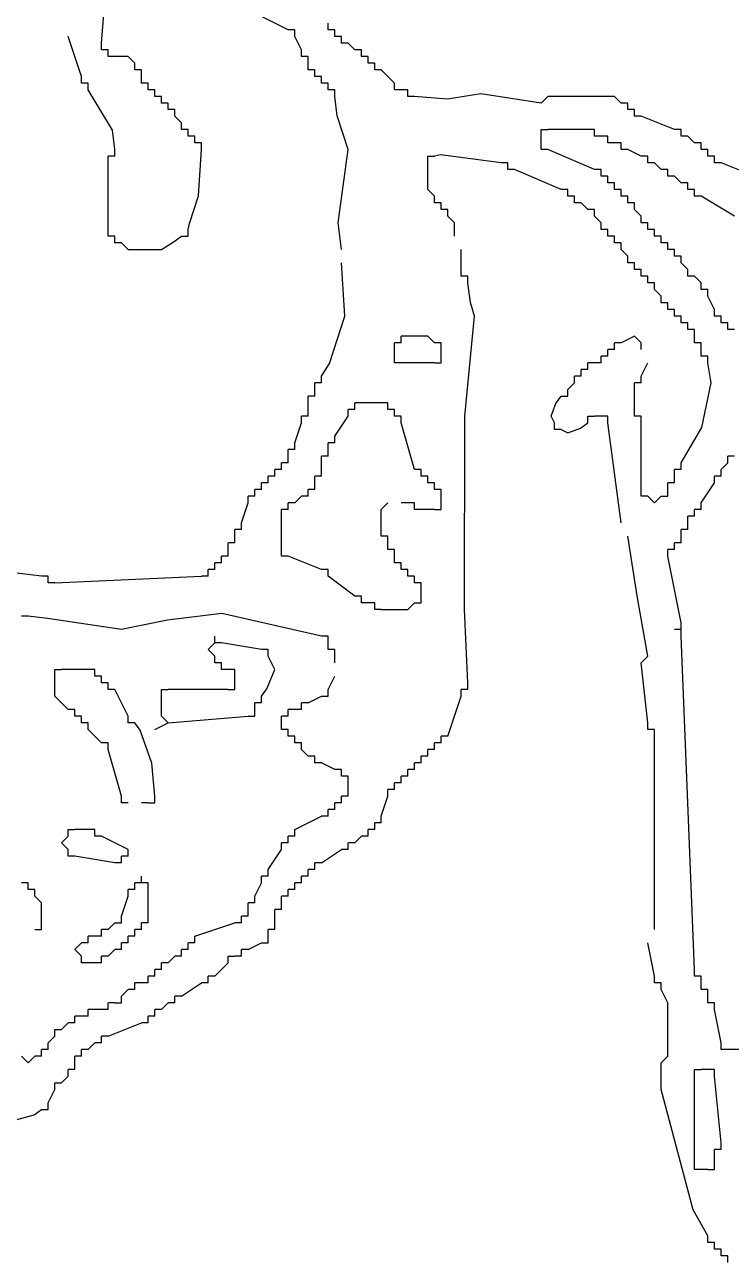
# Model space of a CAD drawing. Header units: metres. Extents: x -4.5 to 4.5, y -4.5 to 4.5.
# Drawn here: x 0.608 to 1.712, y -0.535 to 1.395 of the extents above; entities that cross this region are included whole.
import ezdxf

# ---------------------------------------------------------------- set-up
doc = ezdxf.new("R2010")
doc.units = ezdxf.units.M

msp = doc.modelspace()

# ---------------------------------------------------------------- linework, layer by layer
at = {"layer": '1', "color": 3}
for p, q in [((0.727766, 1.365929), (0.731989, 1.417309)), ((1.019432, 1.386762), (0.977766, 1.407596)), ((1.081932, 1.386762), (1.081932, 1.397179)), ((0.696516, 1.313846), (0.675682, 1.376346)), ((1.029849, 1.386762), (1.019432, 1.386762)), ((1.029849, 1.376346), (1.029849, 1.386762)), ((1.040266, 1.355512), (1.029849, 1.376346)), ((1.092349, 1.386762), (1.081932, 1.386762)), ((1.092349, 1.376346), (1.092349, 1.386762)), ((1.102766, 1.376346), (1.092349, 1.376346)), ((1.102766, 1.365929), (1.102766, 1.376346)), ((0.727766, 1.355512), (0.727766, 1.365929)), ((0.738182, 1.355512), (0.727766, 1.355512)), ((0.738182, 1.345096), (0.738182, 1.355512)), ((1.040266, 1.345096), (1.040266, 1.355512)), ((1.113182, 1.365929), (1.102766, 1.365929)), ((1.123599, 1.355512), (1.113182, 1.365929)), ((1.134016, 1.355512), (1.123599, 1.355512)), ((1.134016, 1.345096), (1.134016, 1.355512)), ((0.748599, 1.345096), (0.738182, 1.345096)), ((0.769432, 1.345096), (0.748599, 1.345096)), ((0.779849, 1.334679), (0.769432, 1.345096)), ((0.779849, 1.324262), (0.779849, 1.334679)), ((1.050682, 1.345096), (1.040266, 1.345096)), ((1.050682, 1.334679), (1.050682, 1.345096)), ((1.050682, 1.324262), (1.050682, 1.334679)), ((1.144432, 1.345096), (1.134016, 1.345096)), ((1.144432, 1.334679), (1.144432, 1.345096)), ((1.154849, 1.334679), (1.144432, 1.334679)), ((1.154849, 1.324262), (1.154849, 1.334679)), ((0.696516, 1.303429), (0.696516, 1.313846)), ((0.790266, 1.324262), (0.779849, 1.324262)), ((0.790266, 1.313846), (0.790266, 1.324262)), ((0.790266, 1.303429), (0.790266, 1.313846)), ((1.061099, 1.324262), (1.050682, 1.324262)), ((1.061099, 1.313846), (1.061099, 1.324262)), ((1.071516, 1.313846), (1.061099, 1.313846)), ((1.071516, 1.303429), (1.071516, 1.313846)), ((1.165266, 1.324262), (1.154849, 1.324262)), ((1.186099, 1.303429), (1.165266, 1.324262)), ((0.706932, 1.303429), (0.696516, 1.303429)), ((0.706932, 1.293012), (0.706932, 1.303429)), ((0.744923, 1.229593), (0.706932, 1.293012)), ((0.800682, 1.303429), (0.790266, 1.303429)), ((0.800682, 1.293012), (0.800682, 1.303429)), ((0.811099, 1.293012), (0.800682, 1.293012)), ((0.811099, 1.282596), (0.811099, 1.293012)), ((1.081932, 1.303429), (1.071516, 1.303429)), ((1.081932, 1.293012), (1.081932, 1.303429)), ((1.092349, 1.293012), (1.081932, 1.293012)), ((1.092349, 1.282596), (1.092349, 1.293012)), ((1.186099, 1.293012), (1.186099, 1.303429)), ((1.196516, 1.293012), (1.186099, 1.293012)), ((1.206932, 1.293012), (1.196516, 1.293012)), ((1.206932, 1.282596), (1.206932, 1.293012)), ((0.821516, 1.282596), (0.811099, 1.282596)), ((0.821516, 1.272179), (0.821516, 1.282596)), ((1.096025, 1.252265), (1.092349, 1.282596)), ((1.217349, 1.282596), (1.206932, 1.282596)), ((1.268729, 1.278373), (1.217349, 1.282596)), ((1.320597, 1.286272), (1.268729, 1.278373)), ((1.415266, 1.272179), (1.320597, 1.286272)), ((1.425682, 1.282596), (1.415266, 1.272179)), ((1.529849, 1.282596), (1.425682, 1.282596)), ((1.540266, 1.272179), (1.529849, 1.282596)), ((0.831932, 1.272179), (0.821516, 1.272179)), ((0.831932, 1.261762), (0.831932, 1.272179)), ((0.842349, 1.261762), (0.831932, 1.261762)), ((0.842349, 1.251346), (0.842349, 1.261762)), ((1.550682, 1.272179), (1.540266, 1.272179)), ((1.550682, 1.261762), (1.550682, 1.272179)), ((1.561099, 1.261762), (1.550682, 1.261762)), ((1.561099, 1.251346), (1.561099, 1.261762)), ((0.852766, 1.240929), (0.842349, 1.251346)), ((0.852766, 1.230512), (0.852766, 1.240929)), ((1.113182, 1.199262), (1.096025, 1.252265)), ((1.571516, 1.251346), (1.561099, 1.251346)), ((1.623599, 1.230512), (1.571516, 1.251346)), ((0.748599, 1.199262), (0.744923, 1.229593)), ((0.863182, 1.230512), (0.852766, 1.230512)), ((0.863182, 1.220096), (0.863182, 1.230512)), ((0.873599, 1.220096), (0.863182, 1.220096)), ((0.873599, 1.209679), (0.873599, 1.220096)), ((1.415266, 1.220096), (1.415266, 1.230512)), ((1.415266, 1.230512), (1.425682, 1.230512)), ((1.415266, 1.209679), (1.415266, 1.220096)), ((1.488182, 1.230512), (1.425682, 1.230512)), ((1.498599, 1.230512), (1.488182, 1.230512)), ((1.498599, 1.220096), (1.498599, 1.230512)), ((1.509016, 1.220096), (1.498599, 1.220096)), ((1.519432, 1.220096), (1.509016, 1.220096)), ((1.519432, 1.209679), (1.519432, 1.220096)), ((1.634016, 1.230512), (1.623599, 1.230512)), ((1.634016, 1.220096), (1.634016, 1.230512)), ((1.644432, 1.220096), (1.634016, 1.220096)), ((1.654849, 1.209679), (1.644432, 1.220096)), ((0.748599, 1.188846), (0.748599, 1.199262)), ((0.884016, 1.209679), (0.873599, 1.209679)), ((0.879528, 1.126907), (0.884016, 1.199262)), ((0.884016, 1.199262), (0.884016, 1.209679)), ((1.097557, 1.084679), (1.113182, 1.199262)), ((1.415266, 1.199262), (1.415266, 1.209679)), ((1.425682, 1.199262), (1.415266, 1.199262)), ((1.498599, 1.168012), (1.425682, 1.199262)), ((1.529849, 1.209679), (1.519432, 1.209679)), ((1.540266, 1.209679), (1.529849, 1.209679)), ((1.540266, 1.199262), (1.540266, 1.209679)), ((1.550682, 1.199262), (1.540266, 1.199262)), ((1.571516, 1.188846), (1.550682, 1.199262)), ((1.665266, 1.209679), (1.654849, 1.209679)), ((1.665266, 1.199262), (1.665266, 1.209679)), ((1.675682, 1.199262), (1.665266, 1.199262)), ((1.675682, 1.188846), (1.675682, 1.199262)), ((0.748599, 1.188846), (0.738182, 1.188846)), ((0.738182, 1.178429), (0.738182, 1.188846)), ((0.738182, 1.074262), (0.738182, 1.178429)), ((1.238182, 1.178429), (1.238182, 1.188846)), ((1.238182, 1.188846), (1.248599, 1.188846)), ((1.238182, 1.136762), (1.238182, 1.178429)), ((1.257974, 1.190929), (1.248599, 1.188846)), ((1.352766, 1.178429), (1.257974, 1.190929)), ((1.363182, 1.178429), (1.352766, 1.178429)), ((1.363182, 1.168012), (1.363182, 1.178429)), ((1.581932, 1.188846), (1.571516, 1.188846)), ((1.581932, 1.178429), (1.581932, 1.188846)), ((1.592349, 1.178429), (1.581932, 1.178429)), ((1.602766, 1.168012), (1.592349, 1.178429)), ((1.686099, 1.188846), (1.675682, 1.188846)), ((1.686099, 1.178429), (1.686099, 1.188846)), ((1.696516, 1.178429), (1.686099, 1.178429)), ((1.748599, 1.157596), (1.696516, 1.178429)), ((1.373599, 1.168012), (1.363182, 1.168012)), ((1.446516, 1.136762), (1.373599, 1.168012)), ((1.509016, 1.168012), (1.498599, 1.168012)), ((1.509016, 1.157596), (1.509016, 1.168012)), ((1.613182, 1.168012), (1.602766, 1.168012)), ((1.613182, 1.157596), (1.613182, 1.168012)), ((1.519432, 1.157596), (1.509016, 1.157596)), ((1.519432, 1.147179), (1.519432, 1.157596)), ((1.529849, 1.147179), (1.519432, 1.147179)), ((1.529849, 1.136762), (1.529849, 1.147179)), ((1.623599, 1.157596), (1.613182, 1.157596)), ((1.634016, 1.147179), (1.623599, 1.157596)), ((1.644432, 1.147179), (1.634016, 1.147179)), ((1.644432, 1.136762), (1.644432, 1.147179)), ((0.865266, 1.083637), (0.879528, 1.126907)), ((1.248599, 1.126346), (1.238182, 1.136762)), ((1.248599, 1.115929), (1.248599, 1.126346)), ((1.456932, 1.136762), (1.446516, 1.136762)), ((1.456932, 1.126346), (1.456932, 1.136762)), ((1.467349, 1.126346), (1.456932, 1.126346)), ((1.467349, 1.115929), (1.467349, 1.126346)), ((1.540266, 1.136762), (1.529849, 1.136762)), ((1.540266, 1.126346), (1.540266, 1.136762)), ((1.550682, 1.126346), (1.540266, 1.126346)), ((1.550682, 1.115929), (1.550682, 1.126346)), ((1.654849, 1.136762), (1.644432, 1.136762)), ((1.654849, 1.126346), (1.654849, 1.136762)), ((1.665266, 1.126346), (1.654849, 1.126346)), ((1.717349, 1.095096), (1.665266, 1.126346)), ((1.259016, 1.115929), (1.248599, 1.115929)), ((1.259016, 1.105512), (1.259016, 1.115929)), ((1.269432, 1.105512), (1.259016, 1.105512)), ((1.269432, 1.095096), (1.269432, 1.105512)), ((1.477766, 1.115929), (1.467349, 1.115929)), ((1.488182, 1.105512), (1.477766, 1.115929)), ((1.498599, 1.105512), (1.488182, 1.105512)), ((1.498599, 1.095096), (1.498599, 1.105512)), ((1.561099, 1.115929), (1.550682, 1.115929)), ((1.561099, 1.105512), (1.561099, 1.115929)), ((1.571516, 1.095096), (1.561099, 1.105512)), ((0.863182, 1.074262), (0.865266, 1.083637)), ((1.102766, 1.043012), (1.097557, 1.084679)), ((1.279849, 1.084679), (1.269432, 1.095096)), ((1.279849, 1.063846), (1.279849, 1.084679)), ((1.509016, 1.084679), (1.498599, 1.095096)), ((1.509016, 1.074262), (1.509016, 1.084679)), ((1.571516, 1.084679), (1.571516, 1.095096)), ((1.581932, 1.084679), (1.571516, 1.084679)), ((1.581932, 1.074262), (1.581932, 1.084679)), ((0.738182, 1.063846), (0.738182, 1.074262)), ((0.748599, 1.063846), (0.738182, 1.063846)), ((0.748599, 1.053429), (0.748599, 1.063846)), ((0.841307, 1.055512), (0.852766, 1.063846)), ((0.852766, 1.063846), (0.863182, 1.063846)), ((0.863182, 1.063846), (0.863182, 1.074262)), ((1.519432, 1.074262), (1.509016, 1.074262)), ((1.519432, 1.063846), (1.519432, 1.074262)), ((1.529849, 1.063846), (1.519432, 1.063846)), ((1.529849, 1.053429), (1.529849, 1.063846)), ((1.592349, 1.074262), (1.581932, 1.074262)), ((1.592349, 1.063846), (1.592349, 1.074262)), ((1.602766, 1.063846), (1.592349, 1.063846)), ((1.602766, 1.053429), (1.602766, 1.063846)), ((0.759016, 1.053429), (0.748599, 1.053429)), ((0.759016, 1.053429), (0.769432, 1.043012)), ((0.769432, 1.043012), (0.821516, 1.043012)), ((0.821516, 1.043012), (0.841307, 1.055512)), ((1.290266, 1.011762), (1.290266, 1.043012)), ((1.540266, 1.053429), (1.529849, 1.053429)), ((1.540266, 1.043012), (1.540266, 1.053429)), ((1.550682, 1.032596), (1.540266, 1.043012)), ((1.613182, 1.053429), (1.602766, 1.053429)), ((1.613182, 1.043012), (1.613182, 1.053429)), ((1.623599, 1.043012), (1.613182, 1.043012)), ((1.623599, 1.032596), (1.623599, 1.043012)), ((1.550682, 1.022179), (1.550682, 1.032596)), ((1.634016, 1.032596), (1.623599, 1.032596)), ((1.634016, 1.022179), (1.634016, 1.032596)), ((1.107974, 0.938846), (1.102766, 1.022179)), ((1.290266, 1.001346), (1.290266, 1.011762)), ((1.561099, 1.022179), (1.550682, 1.022179)), ((1.561099, 1.011762), (1.561099, 1.022179)), ((1.571516, 1.011762), (1.561099, 1.011762)), ((1.571516, 1.001346), (1.571516, 1.011762)), ((1.644432, 1.011762), (1.634016, 1.022179)), ((1.644432, 1.001346), (1.644432, 1.011762)), ((1.300682, 1.001346), (1.290266, 1.001346)), ((1.300682, 0.990929), (1.300682, 1.001346)), ((1.304359, 0.960598), (1.300682, 0.990929)), ((1.581932, 1.001346), (1.571516, 1.001346)), ((1.581932, 0.990929), (1.581932, 1.001346)), ((1.592349, 0.990929), (1.581932, 0.990929)), ((1.592349, 0.980512), (1.592349, 0.990929)), ((1.654849, 1.001346), (1.644432, 1.001346)), ((1.665266, 0.990929), (1.654849, 1.001346)), ((1.665266, 0.980512), (1.665266, 0.990929)), ((1.602766, 0.970096), (1.592349, 0.980512)), ((1.602766, 0.959679), (1.602766, 0.970096)), ((1.675682, 0.980512), (1.665266, 0.980512)), ((1.675682, 0.970096), (1.675682, 0.980512)), ((1.686099, 0.949262), (1.675682, 0.970096)), ((1.311099, 0.938846), (1.304359, 0.960598)), ((1.613182, 0.959679), (1.602766, 0.959679)), ((1.613182, 0.949262), (1.613182, 0.959679)), ((1.623599, 0.949262), (1.613182, 0.949262)), ((1.623599, 0.938846), (1.623599, 0.949262)), ((1.686099, 0.938846), (1.686099, 0.949262)), ((1.084016, 0.864887), (1.107974, 0.938846)), ((1.295843, 0.782918), (1.311099, 0.938846)), ((1.634016, 0.938846), (1.623599, 0.938846)), ((1.634016, 0.928429), (1.634016, 0.938846)), ((1.644432, 0.928429), (1.634016, 0.928429)), ((1.644432, 0.918012), (1.644432, 0.928429)), ((1.696516, 0.938846), (1.686099, 0.938846)), ((1.696516, 0.928429), (1.696516, 0.938846)), ((1.706932, 0.928429), (1.696516, 0.928429)), ((1.706932, 0.918012), (1.706932, 0.928429)), ((1.206932, 0.907596), (1.196516, 0.907596)), ((1.196516, 0.897179), (1.196516, 0.907596)), ((1.238182, 0.907596), (1.206932, 0.907596)), ((1.248599, 0.897179), (1.238182, 0.907596)), ((1.561099, 0.907596), (1.540266, 0.897179)), ((1.571516, 0.897179), (1.561099, 0.907596)), ((1.654849, 0.918012), (1.644432, 0.918012)), ((1.654849, 0.907596), (1.654849, 0.918012)), ((1.654849, 0.897179), (1.654849, 0.907596)), ((1.717349, 0.918012), (1.706932, 0.918012)), ((1.196516, 0.897179), (1.186099, 0.897179)), ((1.186099, 0.886762), (1.186099, 0.897179)), ((1.259016, 0.897179), (1.248599, 0.897179)), ((1.259016, 0.886762), (1.259016, 0.897179)), ((1.540266, 0.897179), (1.529849, 0.897179)), ((1.529849, 0.886762), (1.529849, 0.897179)), ((1.571516, 0.886762), (1.571516, 0.897179)), ((1.665266, 0.897179), (1.654849, 0.897179)), ((1.665266, 0.886762), (1.665266, 0.897179)), ((1.186099, 0.876346), (1.186099, 0.886762)), ((1.186099, 0.865929), (1.186099, 0.876346)), ((1.259016, 0.876346), (1.259016, 0.886762)), ((1.259016, 0.865929), (1.259016, 0.876346)), ((1.519432, 0.876346), (1.509016, 0.876346)), ((1.509016, 0.865929), (1.509016, 0.876346)), ((1.529849, 0.886762), (1.519432, 0.886762)), ((1.519432, 0.876346), (1.519432, 0.886762)), ((1.665266, 0.876346), (1.665266, 0.886762)), ((1.675682, 0.876346), (1.665266, 0.876346)), ((1.675682, 0.865929), (1.675682, 0.876346)), ((1.071516, 0.845096), (1.084016, 0.864887)), ((1.196516, 0.865929), (1.186099, 0.865929)), ((1.248599, 0.865929), (1.196516, 0.865929)), ((1.248599, 0.865929), (1.259016, 0.865929)), ((1.488182, 0.855512), (1.477766, 0.855512)), ((1.477766, 0.845096), (1.477766, 0.855512)), ((1.498599, 0.865929), (1.488182, 0.865929)), ((1.488182, 0.855512), (1.488182, 0.865929)), ((1.509016, 0.865929), (1.498599, 0.865929)), ((1.571516, 0.845096), (1.581932, 0.865929)), ((1.680891, 0.834679), (1.675682, 0.865929)), ((1.071516, 0.834679), (1.061099, 0.834679)), ((1.061099, 0.824262), (1.061099, 0.834679)), ((1.071516, 0.834679), (1.071516, 0.845096)), ((1.456932, 0.824262), (1.467349, 0.834679)), ((1.477766, 0.845096), (1.467349, 0.845096)), ((1.467349, 0.834679), (1.467349, 0.845096)), ((1.571516, 0.834679), (1.561099, 0.834679)), ((1.561099, 0.824262), (1.561099, 0.834679)), ((1.571516, 0.834679), (1.571516, 0.845096)), ((1.666307, 0.764887), (1.680891, 0.834679)), ((1.061099, 0.813846), (1.050682, 0.813846)), ((1.050682, 0.803429), (1.050682, 0.813846)), ((1.061099, 0.813846), (1.061099, 0.824262)), ((1.438182, 0.802387), (1.446516, 0.813846)), ((1.446516, 0.813846), (1.456932, 0.813846)), ((1.456932, 0.813846), (1.456932, 0.824262)), ((1.561099, 0.793012), (1.561099, 0.824262)), ((1.050682, 0.793012), (1.050682, 0.803429)), ((1.050682, 0.782596), (1.050682, 0.793012)), ((1.123599, 0.793012), (1.113182, 0.793012)), ((1.113182, 0.782596), (1.113182, 0.793012)), ((1.134016, 0.803429), (1.123599, 0.803429)), ((1.123599, 0.793012), (1.123599, 0.803429)), ((1.165266, 0.803429), (1.134016, 0.803429)), ((1.175682, 0.803429), (1.165266, 0.803429)), ((1.175682, 0.793012), (1.175682, 0.803429)), ((1.186099, 0.793012), (1.175682, 0.793012)), ((1.186099, 0.782596), (1.186099, 0.793012)), ((1.430891, 0.782596), (1.438182, 0.802387)), ((1.561099, 0.782596), (1.561099, 0.793012)), ((1.029849, 0.740929), (1.040266, 0.772179)), ((1.050682, 0.782596), (1.040266, 0.782596)), ((1.040266, 0.772179), (1.040266, 0.782596)), ((1.092349, 0.751346), (1.113182, 0.782596)), ((1.196516, 0.782596), (1.186099, 0.782596)), ((1.196516, 0.772179), (1.196516, 0.782596)), ((1.217349, 0.699262), (1.196516, 0.772179)), ((1.295474, 0.480512), (1.295843, 0.782918)), ((1.436099, 0.772179), (1.430891, 0.782596)), ((1.436099, 0.761762), (1.436099, 0.772179)), ((1.476724, 0.763846), (1.488182, 0.772179)), ((1.488182, 0.772179), (1.488182, 0.782596)), ((1.488182, 0.782596), (1.498599, 0.782596)), ((1.509016, 0.782596), (1.498599, 0.782596)), ((1.519432, 0.782596), (1.509016, 0.782596)), ((1.519432, 0.772179), (1.519432, 0.782596)), ((1.540266, 0.615929), (1.519432, 0.772179)), ((1.571516, 0.782596), (1.561099, 0.782596)), ((1.571516, 0.772179), (1.571516, 0.782596)), ((1.571516, 0.668012), (1.571516, 0.772179)), ((1.446516, 0.761762), (1.436099, 0.761762)), ((1.446516, 0.761762), (1.456932, 0.756554)), ((1.456932, 0.756554), (1.476724, 0.763846)), ((1.634016, 0.709679), (1.666307, 0.764887)), ((1.029849, 0.730512), (1.029849, 0.740929)), ((1.092349, 0.740929), (1.081932, 0.740929)), ((1.081932, 0.730512), (1.081932, 0.740929)), ((1.092349, 0.740929), (1.092349, 0.751346)), ((1.029849, 0.730512), (1.019432, 0.730512)), ((1.019432, 0.720096), (1.019432, 0.730512)), ((1.019432, 0.709679), (1.019432, 0.720096)), ((1.081932, 0.720096), (1.071516, 0.720096)), ((1.071516, 0.709679), (1.071516, 0.720096)), ((1.081932, 0.720096), (1.081932, 0.730512)), ((1.717349, 0.720096), (1.706932, 0.720096)), ((1.706932, 0.709679), (1.706932, 0.720096)), ((1.009016, 0.699262), (0.998599, 0.699262)), ((0.998599, 0.688846), (0.998599, 0.699262)), ((1.019432, 0.709679), (1.009016, 0.709679)), ((1.009016, 0.699262), (1.009016, 0.709679)), ((1.071516, 0.699262), (1.071516, 0.709679)), ((1.071516, 0.688846), (1.071516, 0.699262)), ((1.227766, 0.699262), (1.217349, 0.699262)), ((1.227766, 0.688846), (1.227766, 0.699262)), ((1.634016, 0.699262), (1.623599, 0.699262)), ((1.623599, 0.688846), (1.623599, 0.699262)), ((1.634016, 0.699262), (1.634016, 0.709679)), ((1.696516, 0.699262), (1.706932, 0.709679)), ((1.696516, 0.688846), (1.696516, 0.699262)), ((0.988182, 0.678429), (0.977766, 0.678429)), ((0.977766, 0.668012), (0.977766, 0.678429)), ((0.998599, 0.688846), (0.988182, 0.688846)), ((0.988182, 0.678429), (0.988182, 0.688846)), ((1.071516, 0.688846), (1.061099, 0.688846)), ((1.061099, 0.678429), (1.061099, 0.688846)), ((1.061099, 0.668012), (1.061099, 0.678429)), ((1.238182, 0.688846), (1.227766, 0.688846)), ((1.238182, 0.678429), (1.238182, 0.688846)), ((1.248599, 0.678429), (1.238182, 0.678429)), ((1.248599, 0.668012), (1.248599, 0.678429)), ((1.623599, 0.678429), (1.613182, 0.678429)), ((1.613182, 0.668012), (1.613182, 0.678429)), ((1.623599, 0.678429), (1.623599, 0.688846)), ((1.665266, 0.647179), (1.686099, 0.678429)), ((1.696516, 0.688846), (1.686099, 0.688846)), ((1.686099, 0.678429), (1.686099, 0.688846)), ((0.967349, 0.657596), (0.956932, 0.657596)), ((0.956932, 0.647179), (0.956932, 0.657596)), ((0.977766, 0.668012), (0.967349, 0.668012)), ((0.967349, 0.657596), (0.967349, 0.668012)), ((1.029849, 0.647179), (1.040266, 0.657596)), ((1.050682, 0.657596), (1.040266, 0.657596)), ((1.061099, 0.668012), (1.050682, 0.668012)), ((1.050682, 0.657596), (1.050682, 0.668012)), ((1.259016, 0.668012), (1.248599, 0.668012)), ((1.259016, 0.657596), (1.259016, 0.668012)), ((1.259016, 0.647179), (1.259016, 0.657596)), ((1.571516, 0.657596), (1.571516, 0.668012)), ((1.581932, 0.657596), (1.571516, 0.657596)), ((1.581932, 0.657596), (1.592349, 0.647179)), ((1.592349, 0.647179), (1.602766, 0.657596)), ((1.602766, 0.657596), (1.613182, 0.657596)), ((1.613182, 0.657596), (1.613182, 0.668012)), ((0.946516, 0.615929), (0.956932, 0.647179)), ((1.029849, 0.647179), (1.019432, 0.647179)), ((1.019432, 0.636762), (1.019432, 0.647179)), ((1.165266, 0.636762), (1.175682, 0.647179)), ((1.206932, 0.647179), (1.196516, 0.647179)), ((1.217349, 0.647179), (1.206932, 0.647179)), ((1.217349, 0.636762), (1.217349, 0.647179)), ((1.259016, 0.636762), (1.259016, 0.647179)), ((1.665266, 0.636762), (1.665266, 0.647179)), ((1.019432, 0.636762), (1.009016, 0.636762)), ((1.009016, 0.626346), (1.009016, 0.636762)), ((1.009016, 0.574262), (1.009016, 0.626346)), ((1.165266, 0.605512), (1.165266, 0.636762)), ((1.227766, 0.636762), (1.217349, 0.636762)), ((1.248599, 0.636762), (1.227766, 0.636762)), ((1.248599, 0.636762), (1.259016, 0.636762)), ((1.654849, 0.626346), (1.644432, 0.626346)), ((1.644432, 0.615929), (1.644432, 0.626346)), ((1.665266, 0.636762), (1.654849, 0.636762)), ((1.654849, 0.626346), (1.654849, 0.636762)), ((0.946516, 0.605512), (0.936099, 0.605512)), ((0.936099, 0.595096), (0.936099, 0.605512)), ((0.946516, 0.605512), (0.946516, 0.615929)), ((1.165266, 0.595096), (1.165266, 0.605512)), ((1.644432, 0.605512), (1.634016, 0.605512)), ((1.634016, 0.595096), (1.634016, 0.605512)), ((1.644432, 0.605512), (1.644432, 0.615929)), ((0.936099, 0.584679), (0.925682, 0.584679)), ((0.925682, 0.574262), (0.925682, 0.584679)), ((0.936099, 0.584679), (0.936099, 0.595096)), ((1.175682, 0.595096), (1.165266, 0.595096)), ((1.175682, 0.584679), (1.175682, 0.595096)), ((1.175682, 0.574262), (1.175682, 0.584679)), ((1.565105, 0.502147), (1.550682, 0.595096)), ((1.634016, 0.584679), (1.623599, 0.584679)), ((1.623599, 0.574262), (1.623599, 0.584679)), ((1.634016, 0.584679), (1.634016, 0.595096)), ((0.925682, 0.563846), (0.915266, 0.563846)), ((0.915266, 0.553429), (0.915266, 0.563846)), ((0.925682, 0.563846), (0.925682, 0.574262)), ((1.009016, 0.563846), (1.009016, 0.574262)), ((1.019432, 0.563846), (1.009016, 0.563846)), ((1.071516, 0.543012), (1.019432, 0.563846)), ((1.186099, 0.574262), (1.175682, 0.574262)), ((1.186099, 0.563846), (1.186099, 0.574262)), ((1.186099, 0.553429), (1.186099, 0.563846)), ((1.623599, 0.574262), (1.613182, 0.574262)), ((1.613182, 0.563846), (1.613182, 0.574262)), ((1.634016, 0.459679), (1.613182, 0.563846)), ((0.634016, 0.532596), (0.550682, 0.543012)), ((0.904849, 0.543012), (0.894432, 0.543012)), ((0.894432, 0.532596), (0.894432, 0.543012)), ((0.915266, 0.553429), (0.904849, 0.553429)), ((0.904849, 0.543012), (0.904849, 0.553429)), ((1.081932, 0.543012), (1.071516, 0.543012)), ((1.081932, 0.532596), (1.081932, 0.543012)), ((1.196516, 0.553429), (1.186099, 0.553429)), ((1.196516, 0.543012), (1.196516, 0.553429)), ((1.206932, 0.543012), (1.196516, 0.543012)), ((1.206932, 0.532596), (1.206932, 0.543012)), ((0.644432, 0.532596), (0.634016, 0.532596)), ((0.644432, 0.522179), (0.644432, 0.532596)), ((0.654849, 0.522179), (0.644432, 0.522179)), ((0.654849, 0.522179), (0.884016, 0.532596)), ((0.894432, 0.532596), (0.884016, 0.532596)), ((1.123599, 0.501346), (1.081932, 0.532596)), ((1.217349, 0.532596), (1.206932, 0.532596)), ((1.217349, 0.522179), (1.217349, 0.532596)), ((1.227766, 0.522179), (1.217349, 0.522179)), ((1.227766, 0.511762), (1.227766, 0.522179)), ((1.227766, 0.501346), (1.227766, 0.511762)), ((1.581932, 0.407596), (1.565105, 0.502147)), ((1.134016, 0.501346), (1.123599, 0.501346)), ((1.134016, 0.490929), (1.134016, 0.501346)), ((1.144432, 0.490929), (1.134016, 0.490929)), ((1.154849, 0.490929), (1.144432, 0.490929)), ((1.154849, 0.480512), (1.154849, 0.490929)), ((1.206932, 0.480512), (1.217349, 0.490929)), ((1.217349, 0.490929), (1.227766, 0.490929)), ((1.227766, 0.490929), (1.227766, 0.501346)), ((0.613182, 0.470096), (0.602766, 0.470096)), ((0.643513, 0.466419), (0.613182, 0.470096)), ((0.759016, 0.449262), (0.643513, 0.466419)), ((0.831307, 0.464054), (0.759016, 0.449262)), ((0.915969, 0.474319), (0.831307, 0.464054)), ((1.071516, 0.438846), (0.915969, 0.474319)), ((1.165266, 0.480512), (1.154849, 0.480512)), ((1.165266, 0.480512), (1.206932, 0.480512)), ((1.300682, 0.365929), (1.295474, 0.480512)), ((1.634016, 0.449262), (1.623599, 0.449262)), ((1.634016, 0.449262), (1.634016, 0.459679)), ((1.634016, 0.438846), (1.634016, 0.449262)), ((0.894432, 0.418012), (0.904849, 0.428429)), ((0.904849, 0.428429), (0.904849, 0.438846)), ((0.915266, 0.428429), (0.904849, 0.428429)), ((0.977766, 0.418012), (0.915266, 0.428429)), ((1.081932, 0.438846), (1.071516, 0.438846)), ((1.081932, 0.428429), (1.081932, 0.438846)), ((1.081932, 0.418012), (1.081932, 0.428429)), ((1.654849, -0.081988), (1.634016, 0.438846)), ((0.904849, 0.407596), (0.894432, 0.418012)), ((0.904849, 0.397179), (0.904849, 0.407596)), ((0.988182, 0.418012), (0.977766, 0.418012)), ((0.988182, 0.407596), (0.988182, 0.418012)), ((0.998599, 0.386762), (0.988182, 0.407596)), ((1.092349, 0.418012), (1.081932, 0.418012)), ((1.092349, 0.407596), (1.092349, 0.418012)), ((1.092349, 0.397179), (1.092349, 0.407596)), ((1.571516, 0.397179), (1.581932, 0.407596)), ((0.654849, 0.376346), (0.654849, 0.386762)), ((0.654849, 0.386762), (0.665266, 0.386762)), ((0.706932, 0.386762), (0.665266, 0.386762)), ((0.717349, 0.386762), (0.706932, 0.386762)), ((0.717349, 0.376346), (0.717349, 0.386762)), ((0.915266, 0.397179), (0.904849, 0.397179)), ((0.915266, 0.386762), (0.915266, 0.397179)), ((0.925682, 0.386762), (0.915266, 0.386762)), ((0.936099, 0.386762), (0.925682, 0.386762)), ((0.936099, 0.376346), (0.936099, 0.386762)), ((0.986099, 0.356554), (0.998599, 0.386762)), ((1.581932, 0.303429), (1.571516, 0.397179)), ((0.654849, 0.345096), (0.654849, 0.376346)), ((0.727766, 0.376346), (0.717349, 0.376346)), ((0.727766, 0.365929), (0.727766, 0.376346)), ((0.936099, 0.365929), (0.936099, 0.376346)), ((1.081932, 0.355512), (1.092349, 0.376346)), ((0.738182, 0.365929), (0.727766, 0.365929)), ((0.738182, 0.355512), (0.738182, 0.365929)), ((0.748599, 0.355512), (0.738182, 0.355512)), ((0.769432, 0.313846), (0.748599, 0.355512)), ((0.821516, 0.345096), (0.821516, 0.355512)), ((0.821516, 0.355512), (0.831932, 0.355512)), ((0.925682, 0.355512), (0.831932, 0.355512)), ((0.925682, 0.355512), (0.936099, 0.355512)), ((0.936099, 0.355512), (0.936099, 0.365929)), ((0.977766, 0.345096), (0.986099, 0.356554)), ((1.081932, 0.345096), (1.081932, 0.355512)), ((1.300682, 0.355512), (1.290266, 0.355512)), ((1.290266, 0.345096), (1.290266, 0.355512)), ((1.300682, 0.355512), (1.300682, 0.365929)), ((0.675682, 0.324262), (0.654849, 0.345096)), ((0.821516, 0.313846), (0.821516, 0.345096)), ((0.977766, 0.334679), (0.967349, 0.334679)), ((0.967349, 0.324262), (0.967349, 0.334679)), ((0.977766, 0.334679), (0.977766, 0.345096)), ((1.050682, 0.334679), (1.040266, 0.334679)), ((1.040266, 0.324262), (1.040266, 0.334679)), ((1.050682, 0.334679), (1.071516, 0.345096)), ((1.071516, 0.345096), (1.081932, 0.345096)), ((1.269432, 0.282596), (1.290266, 0.345096)), ((0.686099, 0.324262), (0.675682, 0.324262)), ((0.686099, 0.313846), (0.686099, 0.324262)), ((0.696516, 0.313846), (0.686099, 0.313846)), ((0.696516, 0.303429), (0.696516, 0.313846)), ((0.769432, 0.303429), (0.769432, 0.313846)), ((0.831932, 0.303429), (0.821516, 0.313846)), ((0.831932, 0.303429), (0.956932, 0.313846)), ((0.956932, 0.313846), (0.967349, 0.313846)), ((0.967349, 0.313846), (0.967349, 0.324262)), ((1.019432, 0.313846), (1.009016, 0.313846)), ((1.009016, 0.303429), (1.009016, 0.313846)), ((1.029849, 0.324262), (1.019432, 0.324262)), ((1.019432, 0.313846), (1.019432, 0.324262)), ((1.040266, 0.324262), (1.029849, 0.324262)), ((0.706932, 0.303429), (0.696516, 0.303429)), ((0.706932, 0.293012), (0.706932, 0.303429)), ((0.727766, 0.272179), (0.706932, 0.293012)), ((0.779849, 0.303429), (0.769432, 0.303429)), ((0.788182, 0.291971), (0.779849, 0.303429)), ((0.806876, 0.240225), (0.788182, 0.291971)), ((0.811099, 0.293012), (0.831932, 0.303429)), ((1.009016, 0.293012), (1.009016, 0.303429)), ((1.019432, 0.293012), (1.009016, 0.293012)), ((1.019432, 0.282596), (1.019432, 0.293012)), ((1.581932, 0.293012), (1.581932, 0.303429)), ((1.592349, 0.293012), (1.581932, 0.293012)), ((1.592349, 0.282596), (1.592349, 0.293012)), ((0.738182, 0.272179), (0.727766, 0.272179)), ((0.738182, 0.261762), (0.738182, 0.272179)), ((1.029849, 0.282596), (1.019432, 0.282596)), ((1.029849, 0.272179), (1.029849, 0.282596)), ((1.040266, 0.272179), (1.029849, 0.272179)), ((1.040266, 0.261762), (1.040266, 0.272179)), ((1.259016, 0.272179), (1.248599, 0.272179)), ((1.248599, 0.261762), (1.248599, 0.272179)), ((1.269432, 0.282596), (1.259016, 0.282596)), ((1.259016, 0.272179), (1.259016, 0.282596)), ((1.592349, -0.019488), (1.592349, 0.282596)), ((0.759016, 0.188846), (0.738182, 0.261762)), ((1.050682, 0.251346), (1.040266, 0.261762)), ((1.061099, 0.251346), (1.050682, 0.251346)), ((1.061099, 0.240929), (1.061099, 0.251346)), ((1.238182, 0.251346), (1.227766, 0.251346)), ((1.227766, 0.240929), (1.227766, 0.251346)), ((1.248599, 0.261762), (1.238182, 0.261762)), ((1.238182, 0.251346), (1.238182, 0.261762)), ((0.811099, 0.188846), (0.806876, 0.240225)), ((1.071516, 0.240929), (1.061099, 0.240929)), ((1.092349, 0.230512), (1.071516, 0.240929)), ((1.227766, 0.240929), (1.217349, 0.240929)), ((1.217349, 0.230512), (1.217349, 0.240929)), ((1.102766, 0.230512), (1.092349, 0.230512)), ((1.102766, 0.220096), (1.102766, 0.230512)), ((1.113182, 0.220096), (1.102766, 0.220096)), ((1.113182, 0.209679), (1.113182, 0.220096)), ((1.206932, 0.220096), (1.196516, 0.220096)), ((1.196516, 0.209679), (1.196516, 0.220096)), ((1.217349, 0.230512), (1.206932, 0.230512)), ((1.206932, 0.220096), (1.206932, 0.230512)), ((1.113182, 0.199262), (1.113182, 0.209679)), ((1.113182, 0.188846), (1.113182, 0.199262)), ((1.186099, 0.199262), (1.175682, 0.199262)), ((1.175682, 0.188846), (1.175682, 0.199262)), ((1.196516, 0.209679), (1.186099, 0.209679)), ((1.186099, 0.199262), (1.186099, 0.209679)), ((0.759016, 0.178429), (0.759016, 0.188846)), ((0.769432, 0.178429), (0.759016, 0.178429)), ((0.800682, 0.178429), (0.790266, 0.178429)), ((0.800682, 0.178429), (0.811099, 0.178429)), ((0.811099, 0.178429), (0.811099, 0.188846)), ((1.102766, 0.178429), (1.092349, 0.178429)), ((1.092349, 0.168012), (1.092349, 0.178429)), ((1.113182, 0.188846), (1.102766, 0.188846)), ((1.102766, 0.178429), (1.102766, 0.188846)), ((1.165266, 0.157596), (1.175682, 0.188846)), ((1.029849, 0.136762), (1.071516, 0.157596)), ((1.081932, 0.157596), (1.071516, 0.157596)), ((1.092349, 0.168012), (1.081932, 0.168012)), ((1.081932, 0.157596), (1.081932, 0.168012)), ((1.165266, 0.147179), (1.165266, 0.157596)), ((0.675682, 0.126346), (0.675682, 0.136762)), ((0.675682, 0.136762), (0.686099, 0.136762)), ((0.706932, 0.136762), (0.686099, 0.136762)), ((0.717349, 0.136762), (0.706932, 0.136762)), ((0.717349, 0.126346), (0.717349, 0.136762)), ((1.029849, 0.126346), (1.029849, 0.136762)), ((1.154849, 0.136762), (1.144432, 0.136762)), ((1.144432, 0.126346), (1.144432, 0.136762)), ((1.165266, 0.147179), (1.154849, 0.147179)), ((1.154849, 0.136762), (1.154849, 0.147179)), ((0.665266, 0.115929), (0.675682, 0.126346)), ((0.675682, 0.105512), (0.665266, 0.115929)), ((0.727766, 0.126346), (0.717349, 0.126346)), ((0.769432, 0.105512), (0.727766, 0.126346)), ((1.019432, 0.115929), (1.009016, 0.115929)), ((1.009016, 0.105512), (1.009016, 0.115929)), ((1.029849, 0.126346), (1.019432, 0.126346)), ((1.019432, 0.115929), (1.019432, 0.126346)), ((1.123599, 0.115929), (1.113182, 0.115929)), ((1.113182, 0.105512), (1.113182, 0.115929)), ((1.123599, 0.115929), (1.134016, 0.126346)), ((1.144432, 0.126346), (1.134016, 0.126346)), ((0.675682, 0.095096), (0.675682, 0.105512)), ((0.769432, 0.095096), (0.769432, 0.105512)), ((0.988182, 0.074262), (1.009016, 0.105512)), ((1.071516, 0.084679), (1.102766, 0.105512)), ((1.113182, 0.105512), (1.102766, 0.105512)), ((0.686099, 0.095096), (0.675682, 0.095096)), ((0.748599, 0.084679), (0.686099, 0.095096)), ((0.759016, 0.084679), (0.748599, 0.084679)), ((0.769432, 0.095096), (0.759016, 0.095096)), ((0.759016, 0.084679), (0.759016, 0.095096)), ((1.071516, 0.084679), (1.061099, 0.084679)), ((1.061099, 0.074262), (1.061099, 0.084679)), ((0.790266, 0.053429), (0.790266, 0.063846)), ((0.988182, 0.063846), (0.977766, 0.063846)), ((0.977766, 0.053429), (0.977766, 0.063846)), ((0.988182, 0.063846), (0.988182, 0.074262)), ((1.050682, 0.063846), (1.040266, 0.063846)), ((1.040266, 0.053429), (1.040266, 0.063846)), ((1.061099, 0.074262), (1.050682, 0.074262)), ((1.050682, 0.063846), (1.050682, 0.074262)), ((0.613182, 0.053429), (0.602766, 0.053429)), ((0.613182, 0.043012), (0.613182, 0.053429)), ((0.623599, 0.043012), (0.613182, 0.043012)), ((0.623599, 0.032596), (0.623599, 0.043012)), ((0.779849, 0.043012), (0.769432, 0.043012)), ((0.769432, 0.032596), (0.769432, 0.043012)), ((0.790266, 0.053429), (0.779849, 0.053429)), ((0.779849, 0.043012), (0.779849, 0.053429)), ((0.800682, 0.053429), (0.790266, 0.053429)), ((0.800682, 0.043012), (0.800682, 0.053429)), ((0.800682, 0.001346), (0.800682, 0.043012)), ((0.967349, 0.032596), (0.977766, 0.053429)), ((1.029849, 0.043012), (1.019432, 0.043012)), ((1.019432, 0.032596), (1.019432, 0.043012)), ((1.040266, 0.053429), (1.029849, 0.053429)), ((1.029849, 0.043012), (1.029849, 0.053429)), ((0.634016, 0.022179), (0.623599, 0.032596)), ((0.634016, -0.009071), (0.634016, 0.022179)), ((0.759016, 0.001346), (0.769432, 0.032596)), ((0.967349, 0.022179), (0.956932, 0.022179)), ((0.956932, 0.011762), (0.956932, 0.022179)), ((0.967349, 0.022179), (0.967349, 0.032596)), ((1.019432, 0.032596), (1.009016, 0.032596)), ((1.009016, 0.022179), (1.009016, 0.032596)), ((1.009016, 0.011762), (1.009016, 0.022179)), ((0.759016, -0.009071), (0.759016, 0.001346)), ((0.800682, -0.009071), (0.800682, 0.001346)), ((0.956932, 0.001346), (0.946516, 0.001346)), ((0.946516, -0.009071), (0.946516, 0.001346)), ((0.956932, 0.001346), (0.956932, 0.011762)), ((1.009016, 0.011762), (0.998599, 0.011762)), ((0.998599, 0.001346), (0.998599, 0.011762)), ((0.998599, -0.009071), (0.998599, 0.001346)), ((0.634016, -0.019488), (0.634016, -0.009071)), ((0.738182, -0.019488), (0.748599, -0.009071)), ((0.748599, -0.009071), (0.759016, -0.009071)), ((0.800682, -0.009071), (0.790266, -0.009071)), ((0.790266, -0.019488), (0.790266, -0.009071)), ((0.873599, -0.029904), (0.936099, -0.009071)), ((0.946516, -0.009071), (0.936099, -0.009071)), ((0.998599, -0.019488), (0.998599, -0.009071)), ((0.623599, -0.019488), (0.634016, -0.019488)), ((0.717349, -0.029904), (0.706932, -0.029904)), ((0.706932, -0.040321), (0.706932, -0.029904)), ((0.727766, -0.029904), (0.717349, -0.029904)), ((0.738182, -0.019488), (0.727766, -0.019488)), ((0.727766, -0.029904), (0.727766, -0.019488)), ((0.779849, -0.029904), (0.769432, -0.029904)), ((0.769432, -0.040321), (0.769432, -0.029904)), ((0.790266, -0.019488), (0.779849, -0.019488)), ((0.779849, -0.029904), (0.779849, -0.019488)), ((0.873599, -0.040321), (0.873599, -0.029904)), ((0.998599, -0.019488), (0.988182, -0.019488)), ((0.988182, -0.029904), (0.988182, -0.019488)), ((0.988182, -0.040321), (0.988182, -0.029904)), ((0.686099, -0.050738), (0.696516, -0.040321)), ((0.696516, -0.061154), (0.686099, -0.050738)), ((0.706932, -0.040321), (0.696516, -0.040321)), ((0.738182, -0.061154), (0.748599, -0.050738)), ((0.759016, -0.050738), (0.748599, -0.050738)), ((0.769432, -0.040321), (0.759016, -0.040321)), ((0.759016, -0.050738), (0.759016, -0.040321)), ((0.863182, -0.050738), (0.852766, -0.050738)), ((0.852766, -0.061154), (0.852766, -0.050738)), ((0.873599, -0.040321), (0.863182, -0.040321)), ((0.863182, -0.050738), (0.863182, -0.040321)), ((0.956932, -0.050738), (0.946516, -0.050738)), ((0.946516, -0.061154), (0.946516, -0.050738)), ((0.956932, -0.050738), (0.977766, -0.040321)), ((0.977766, -0.040321), (0.988182, -0.040321)), ((1.592349, -0.092404), (1.581932, -0.040321)), ((0.696516, -0.071571), (0.696516, -0.061154)), ((0.706932, -0.071571), (0.696516, -0.071571)), ((0.717349, -0.071571), (0.706932, -0.071571)), ((0.727766, -0.071571), (0.717349, -0.071571)), ((0.738182, -0.061154), (0.727766, -0.061154)), ((0.727766, -0.071571), (0.727766, -0.061154)), ((0.831932, -0.071571), (0.821516, -0.071571)), ((0.821516, -0.081988), (0.821516, -0.071571)), ((0.831932, -0.071571), (0.842349, -0.061154)), ((0.852766, -0.061154), (0.842349, -0.061154)), ((0.904849, -0.092404), (0.925682, -0.071571)), ((0.925682, -0.071571), (0.925682, -0.061154)), ((0.925682, -0.061154), (0.936099, -0.061154)), ((0.946516, -0.061154), (0.936099, -0.061154)), ((0.811099, -0.092404), (0.800682, -0.092404)), ((0.800682, -0.102821), (0.800682, -0.092404)), ((0.821516, -0.081988), (0.811099, -0.081988)), ((0.811099, -0.092404), (0.811099, -0.081988)), ((0.904849, -0.092404), (0.894432, -0.092404)), ((0.894432, -0.102821), (0.894432, -0.092404)), ((1.592349, -0.102821), (1.592349, -0.092404)), ((1.654849, -0.092404), (1.654849, -0.081988)), ((1.665266, -0.092404), (1.654849, -0.092404)), ((1.665266, -0.102821), (1.665266, -0.092404)), ((0.759016, -0.123654), (0.769432, -0.113238)), ((0.779849, -0.113238), (0.769432, -0.113238)), ((0.790266, -0.102821), (0.779849, -0.102821)), ((0.779849, -0.113238), (0.779849, -0.102821)), ((0.800682, -0.102821), (0.790266, -0.102821)), ((0.852766, -0.123654), (0.884016, -0.102821)), ((0.894432, -0.102821), (0.884016, -0.102821)), ((1.602766, -0.102821), (1.592349, -0.102821)), ((1.602766, -0.113238), (1.602766, -0.102821)), ((1.613182, -0.134071), (1.602766, -0.113238)), ((1.665266, -0.113238), (1.665266, -0.102821)), ((1.675682, -0.113238), (1.665266, -0.113238)), ((1.675682, -0.123654), (1.675682, -0.113238)), ((0.748599, -0.134071), (0.738182, -0.134071)), ((0.738182, -0.144488), (0.738182, -0.134071)), ((0.748599, -0.134071), (0.759016, -0.134071)), ((0.759016, -0.134071), (0.759016, -0.123654)), ((0.821516, -0.144488), (0.831932, -0.134071)), ((0.842349, -0.134071), (0.831932, -0.134071)), ((0.852766, -0.123654), (0.842349, -0.123654)), ((0.842349, -0.134071), (0.842349, -0.123654)), ((1.613182, -0.217404), (1.613182, -0.134071)), ((1.675682, -0.134071), (1.675682, -0.123654)), ((1.686099, -0.134071), (1.675682, -0.134071)), ((1.686099, -0.144488), (1.686099, -0.134071)), ((0.717349, -0.144488), (0.706932, -0.144488)), ((0.706932, -0.154904), (0.706932, -0.144488)), ((0.727766, -0.144488), (0.717349, -0.144488)), ((0.738182, -0.144488), (0.727766, -0.144488)), ((0.821516, -0.144488), (0.811099, -0.144488)), ((0.811099, -0.154904), (0.811099, -0.144488)), ((1.696516, -0.196571), (1.686099, -0.144488)), ((0.665266, -0.175738), (0.675682, -0.165321)), ((0.686099, -0.165321), (0.675682, -0.165321)), ((0.696516, -0.154904), (0.686099, -0.154904)), ((0.686099, -0.165321), (0.686099, -0.154904)), ((0.706932, -0.154904), (0.696516, -0.154904)), ((0.738182, -0.186154), (0.790266, -0.165321)), ((0.800682, -0.165321), (0.790266, -0.165321)), ((0.811099, -0.154904), (0.800682, -0.154904)), ((0.800682, -0.165321), (0.800682, -0.154904)), ((0.644432, -0.196571), (0.654849, -0.186154)), ((0.654849, -0.186154), (0.654849, -0.175738)), ((0.654849, -0.175738), (0.665266, -0.175738)), ((0.738182, -0.186154), (0.727766, -0.186154)), ((0.727766, -0.196571), (0.727766, -0.186154)), ((0.644432, -0.206988), (0.634016, -0.206988)), ((0.634016, -0.217404), (0.634016, -0.206988)), ((0.644432, -0.206988), (0.644432, -0.196571)), ((0.706932, -0.206988), (0.696516, -0.206988)), ((0.696516, -0.217404), (0.696516, -0.206988)), ((0.706932, -0.206988), (0.717349, -0.196571)), ((0.727766, -0.196571), (0.717349, -0.196571)), ((1.696516, -0.206988), (1.696516, -0.196571)), ((1.706932, -0.206988), (1.696516, -0.206988)), ((1.738182, -0.206988), (1.706932, -0.206988)), ((0.602766, -0.217404), (0.613182, -0.227821)), ((0.613182, -0.227821), (0.623599, -0.217404)), ((0.634016, -0.217404), (0.623599, -0.217404)), ((0.696516, -0.217404), (0.686099, -0.217404)), ((0.686099, -0.227821), (0.686099, -0.217404)), ((0.686099, -0.238238), (0.686099, -0.227821)), ((1.602766, -0.227821), (1.613182, -0.217404)), ((1.602766, -0.269488), (1.602766, -0.227821)), ((0.665266, -0.259071), (0.675682, -0.248654)), ((0.686099, -0.238238), (0.675682, -0.238238)), ((0.675682, -0.248654), (0.675682, -0.238238)), ((1.654849, -0.248654), (1.654849, -0.238238)), ((1.654849, -0.238238), (1.665266, -0.238238)), ((1.654849, -0.384071), (1.654849, -0.248654)), ((1.675682, -0.238238), (1.665266, -0.238238)), ((1.686099, -0.238238), (1.675682, -0.238238)), ((1.686099, -0.248654), (1.686099, -0.238238)), ((1.696516, -0.352821), (1.686099, -0.248654)), ((0.644432, -0.290321), (0.654849, -0.269488)), ((0.654849, -0.269488), (0.654849, -0.259071)), ((0.654849, -0.259071), (0.665266, -0.259071)), ((1.652766, -0.458029), (1.602766, -0.269488)), ((0.622557, -0.309071), (0.634016, -0.300738)), ((0.634016, -0.300738), (0.644432, -0.300738)), ((0.644432, -0.300738), (0.644432, -0.290321)), ((0.5619, -0.325577), (0.622557, -0.309071)), ((1.696516, -0.363238), (1.686099, -0.363238)), ((1.686099, -0.373654), (1.686099, -0.363238)), ((1.696516, -0.363238), (1.696516, -0.352821)), ((1.654849, -0.394488), (1.654849, -0.384071)), ((1.686099, -0.384071), (1.686099, -0.373654)), ((1.686099, -0.394488), (1.686099, -0.384071)), ((1.665266, -0.394488), (1.654849, -0.394488)), ((1.675682, -0.394488), (1.665266, -0.394488)), ((1.675682, -0.394488), (1.686099, -0.394488)), ((1.675682, -0.498654), (1.652766, -0.458029)), ((1.675682, -0.509071), (1.675682, -0.498654)), ((1.686099, -0.509071), (1.675682, -0.509071)), ((1.686099, -0.519488), (1.686099, -0.509071)), ((1.696516, -0.519488), (1.686099, -0.519488)), ((1.696516, -0.529904), (1.696516, -0.519488)), ((1.706932, -0.529904), (1.696516, -0.529904)), ((1.706932, -0.540321), (1.706932, -0.529904))]:
    msp.add_line(p, q, dxfattribs=at)

doc.saveas('drawing.dxf')
